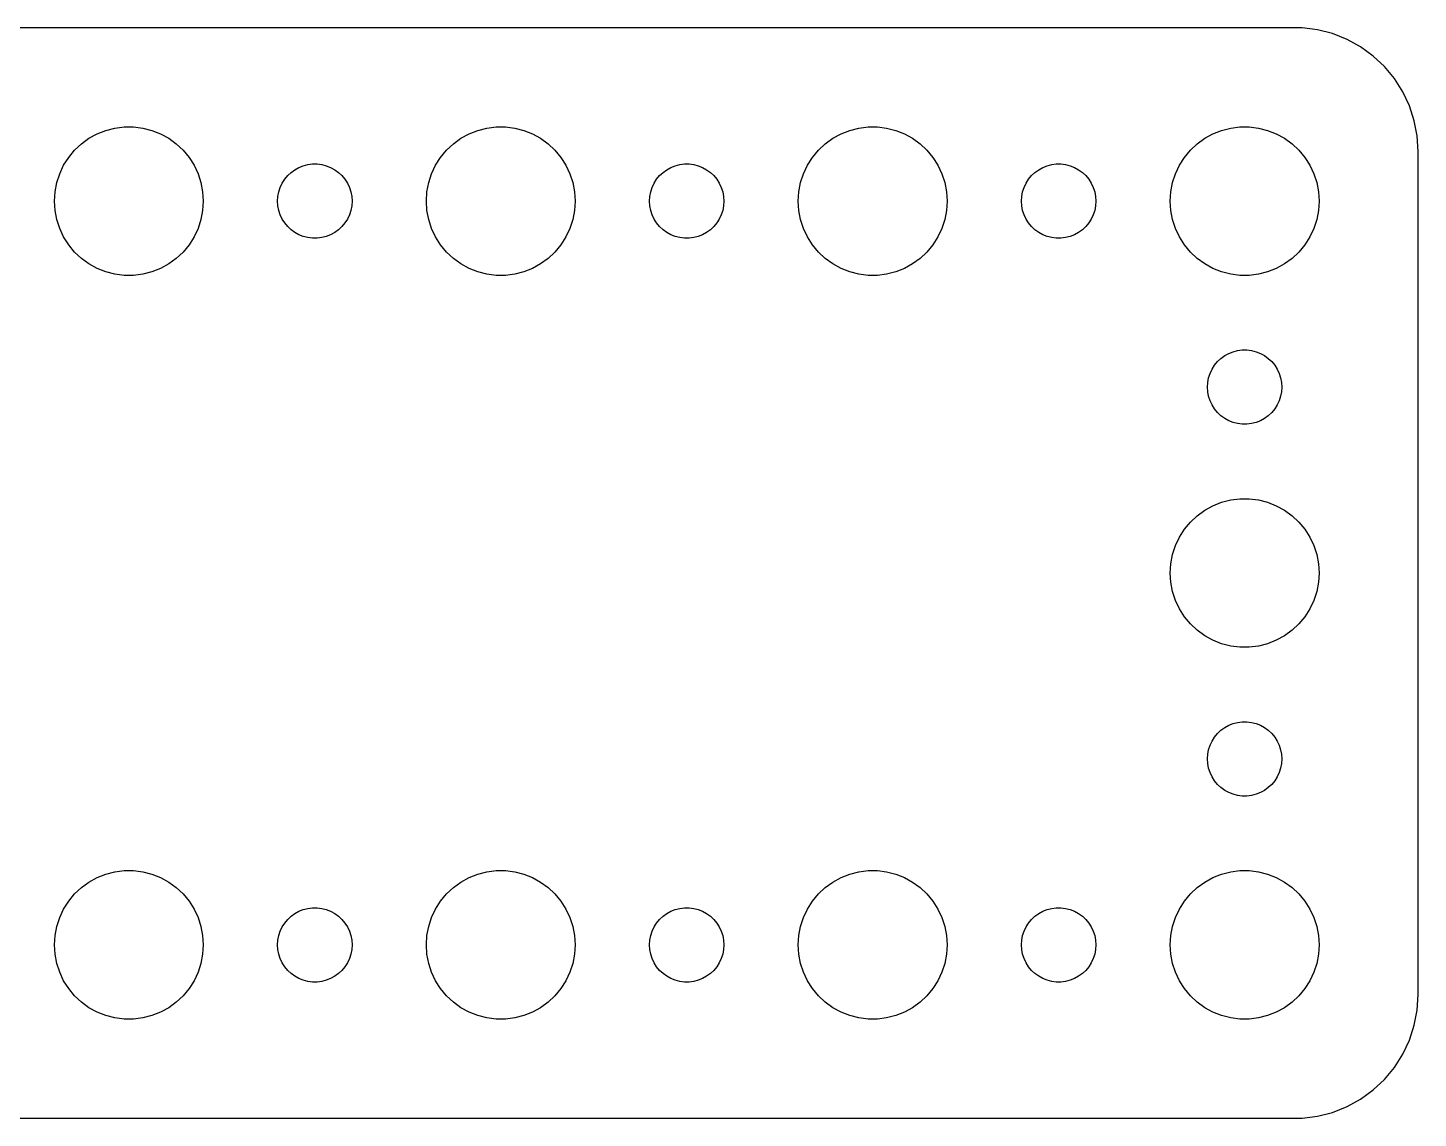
# Model space of a CAD drawing. Header units: metres. Extents: x -104 to 104, y -22 to 22.
# Drawn here: x 48.4 to 104.5, y -22 to 22 of the extents above; entities that cross this region are included whole.
import ezdxf

# ---------------------------------------------------------------- set-up
doc = ezdxf.new("R2010")
doc.units = ezdxf.units.M

msp = doc.modelspace()

# ---------------------------------------------------------------- linework, layer by layer
for p, q in [((99.8139, 21.9901), (-99.8139, 21.9901)), ((100.437, 21.9114), (99.8139, 21.9901)), ((101.045, 21.7553), (100.437, 21.9114)), ((101.629, 21.5241), (101.045, 21.7553)), ((102.179, 21.2216), (101.629, 21.5241)), ((102.687, 20.8526), (102.179, 21.2216)), ((103.145, 20.4227), (102.687, 20.8526)), ((103.545, 19.9389), (103.145, 20.4227)), ((103.882, 19.4088), (103.545, 19.9389)), ((104.149, 18.8406), (103.882, 19.4088)), ((104.343, 18.2434), (104.149, 18.8406)), ((51.5729, 17.8532), (51.9379, 17.9469)), ((51.9379, 17.9469), (52.3116, 17.9941)), ((52.3116, 17.9941), (52.6884, 17.9941)), ((52.6884, 17.9941), (53.0621, 17.9469)), ((53.0621, 17.9469), (53.427, 17.8532)), ((66.573, 17.8532), (66.9379, 17.9469)), ((66.9379, 17.9469), (67.3116, 17.9941)), ((67.3116, 17.9941), (67.6884, 17.9941)), ((67.6884, 17.9941), (68.0621, 17.9469)), ((68.0621, 17.9469), (68.427, 17.8532)), ((81.573, 17.8532), (81.9379, 17.9469)), ((81.9379, 17.9469), (82.3116, 17.9941)), ((82.3116, 17.9941), (82.6884, 17.9941)), ((82.6884, 17.9941), (83.0621, 17.9469)), ((83.0621, 17.9469), (83.427, 17.8532)), ((96.573, 17.8532), (96.9379, 17.9469)), ((96.9379, 17.9469), (97.3116, 17.9941)), ((97.3116, 17.9941), (97.6884, 17.9941)), ((97.6884, 17.9941), (98.0621, 17.9469)), ((98.0621, 17.9469), (98.427, 17.8532)), ((104.461, 17.6267), (104.343, 18.2434)), ((50.5877, 17.3115), (50.8925, 17.533)), ((50.8925, 17.533), (51.2227, 17.7145)), ((51.2227, 17.7145), (51.5729, 17.8532)), ((53.427, 17.8532), (53.7773, 17.7145)), ((53.7773, 17.7145), (54.1075, 17.533)), ((54.1075, 17.533), (54.4123, 17.3115)), ((65.5877, 17.3115), (65.8925, 17.533)), ((65.8925, 17.533), (66.2227, 17.7145)), ((66.2227, 17.7145), (66.573, 17.8532)), ((68.427, 17.8532), (68.7773, 17.7145)), ((68.7773, 17.7145), (69.1075, 17.533)), ((69.1075, 17.533), (69.4123, 17.3115)), ((80.5877, 17.3115), (80.8925, 17.533)), ((80.8925, 17.533), (81.2227, 17.7145)), ((81.2227, 17.7145), (81.573, 17.8532)), ((83.427, 17.8532), (83.7773, 17.7145)), ((83.7773, 17.7145), (84.1075, 17.533)), ((84.1075, 17.533), (84.4123, 17.3115)), ((95.5877, 17.3115), (95.8925, 17.533)), ((95.8925, 17.533), (96.2227, 17.7145)), ((96.2227, 17.7145), (96.573, 17.8532)), ((98.427, 17.8532), (98.7773, 17.7145)), ((98.7773, 17.7145), (99.1075, 17.533)), ((99.1075, 17.533), (99.4123, 17.3115)), ((104.5, 17), (104.461, 17.6267)), ((50.0729, 16.7634), (50.3131, 17.0536)), ((50.3131, 17.0536), (50.5877, 17.3115)), ((54.4123, 17.3115), (54.6869, 17.0536)), ((54.6869, 17.0536), (54.927, 16.7634)), ((65.073, 16.7634), (65.3131, 17.0536)), ((65.3131, 17.0536), (65.5877, 17.3115)), ((69.4123, 17.3115), (69.6869, 17.0536)), ((69.6869, 17.0536), (69.927, 16.7634)), ((80.073, 16.7634), (80.3131, 17.0536)), ((80.3131, 17.0536), (80.5877, 17.3115)), ((84.4123, 17.3115), (84.6869, 17.0536)), ((84.6869, 17.0536), (84.927, 16.7634)), ((95.073, 16.7634), (95.3131, 17.0536)), ((95.3131, 17.0536), (95.5877, 17.3115)), ((99.4123, 17.3115), (99.6869, 17.0536)), ((99.6869, 17.0536), (99.927, 16.7634)), ((104.5, -17), (104.5, 17)), ((49.7107, 16.1044), (49.8711, 16.4453)), ((49.8711, 16.4453), (50.0729, 16.7634)), ((54.927, 16.7634), (55.1289, 16.4453)), ((55.1289, 16.4453), (55.2893, 16.1044)), ((59.0439, 16.1558), (59.1963, 16.2665)), ((59.1963, 16.2665), (59.3613, 16.3572)), ((59.3613, 16.3572), (59.5365, 16.4266)), ((59.5365, 16.4266), (59.7189, 16.4734)), ((59.7189, 16.4734), (59.9058, 16.497)), ((59.9058, 16.497), (60.0942, 16.497)), ((60.0942, 16.497), (60.2811, 16.4734)), ((60.2811, 16.4734), (60.4635, 16.4266)), ((60.4635, 16.4266), (60.6387, 16.3572)), ((60.6387, 16.3572), (60.8037, 16.2665)), ((60.8037, 16.2665), (60.9561, 16.1558)), ((64.7107, 16.1044), (64.8711, 16.4453)), ((64.8711, 16.4453), (65.073, 16.7634)), ((69.927, 16.7634), (70.1289, 16.4453)), ((70.1289, 16.4453), (70.2893, 16.1044)), ((74.0439, 16.1558), (74.1963, 16.2665)), ((74.1963, 16.2665), (74.3613, 16.3572)), ((74.3613, 16.3572), (74.5365, 16.4266)), ((74.5365, 16.4266), (74.7189, 16.4734)), ((74.7189, 16.4734), (74.9058, 16.497)), ((74.9058, 16.497), (75.0942, 16.497)), ((75.0942, 16.497), (75.2811, 16.4734)), ((75.2811, 16.4734), (75.4635, 16.4266)), ((75.4635, 16.4266), (75.6387, 16.3572)), ((75.6387, 16.3572), (75.8037, 16.2665)), ((75.8037, 16.2665), (75.9561, 16.1558)), ((79.7107, 16.1044), (79.8711, 16.4453)), ((79.8711, 16.4453), (80.073, 16.7634)), ((84.927, 16.7634), (85.1289, 16.4453)), ((85.1289, 16.4453), (85.2893, 16.1044)), ((89.0439, 16.1558), (89.1963, 16.2665)), ((89.1963, 16.2665), (89.3613, 16.3572)), ((89.3613, 16.3572), (89.5365, 16.4266)), ((89.5365, 16.4266), (89.7189, 16.4734)), ((89.7189, 16.4734), (89.9058, 16.497)), ((89.9058, 16.497), (90.0942, 16.497)), ((90.0942, 16.497), (90.2811, 16.4734)), ((90.2811, 16.4734), (90.4635, 16.4266)), ((90.4635, 16.4266), (90.6387, 16.3572)), ((90.6387, 16.3572), (90.8037, 16.2665)), ((90.8037, 16.2665), (90.9561, 16.1558)), ((94.7107, 16.1044), (94.8711, 16.4453)), ((94.8711, 16.4453), (95.073, 16.7634)), ((99.927, 16.7634), (100.129, 16.4453)), ((100.129, 16.4453), (100.289, 16.1044)), ((49.5237, 15.376), (49.5942, 15.7461)), ((49.5942, 15.7461), (49.7107, 16.1044)), ((55.2893, 16.1044), (55.4057, 15.7461)), ((55.4057, 15.7461), (55.4763, 15.376)), ((58.6053, 15.5522), (58.6855, 15.7226)), ((58.6855, 15.7226), (58.7865, 15.8817)), ((58.7865, 15.8817), (58.9065, 16.0268)), ((58.9065, 16.0268), (59.0439, 16.1558)), ((60.9561, 16.1558), (61.0934, 16.0268)), ((61.0934, 16.0268), (61.2135, 15.8817)), ((61.2135, 15.8817), (61.3145, 15.7226)), ((61.3145, 15.7226), (61.3947, 15.5522)), ((64.5237, 15.376), (64.5943, 15.7461)), ((64.5943, 15.7461), (64.7107, 16.1044)), ((70.2893, 16.1044), (70.4057, 15.7461)), ((70.4057, 15.7461), (70.4763, 15.376)), ((73.6053, 15.5522), (73.6855, 15.7226)), ((73.6855, 15.7226), (73.7865, 15.8817)), ((73.7865, 15.8817), (73.9065, 16.0268)), ((73.9065, 16.0268), (74.0439, 16.1558)), ((75.9561, 16.1558), (76.0934, 16.0268)), ((76.0934, 16.0268), (76.2135, 15.8817)), ((76.2135, 15.8817), (76.3145, 15.7226)), ((76.3145, 15.7226), (76.3947, 15.5522)), ((79.5237, 15.376), (79.5943, 15.7461)), ((79.5943, 15.7461), (79.7107, 16.1044)), ((85.2893, 16.1044), (85.4057, 15.7461)), ((85.4057, 15.7461), (85.4763, 15.376)), ((88.6053, 15.5522), (88.6855, 15.7226)), ((88.6855, 15.7226), (88.7865, 15.8817)), ((88.7865, 15.8817), (88.9065, 16.0268)), ((88.9065, 16.0268), (89.0439, 16.1558)), ((90.9561, 16.1558), (91.0934, 16.0268)), ((91.0934, 16.0268), (91.2135, 15.8817)), ((91.2135, 15.8817), (91.3145, 15.7226)), ((91.3145, 15.7226), (91.3947, 15.5522)), ((94.5237, 15.376), (94.5943, 15.7461)), ((94.5943, 15.7461), (94.7107, 16.1044)), ((100.289, 16.1044), (100.406, 15.7461)), ((100.406, 15.7461), (100.476, 15.376)), ((49.5, 15), (49.5237, 15.376)), ((55.4763, 15.376), (55.5, 15)), ((58.5, 15), (58.5118, 15.188)), ((58.5118, 15.188), (58.5471, 15.373)), ((58.5471, 15.373), (58.6053, 15.5522)), ((61.3947, 15.5522), (61.4529, 15.373)), ((61.4529, 15.373), (61.4882, 15.188)), ((61.4882, 15.188), (61.5, 15)), ((64.5, 15), (64.5237, 15.376)), ((70.4763, 15.376), (70.5, 15)), ((73.5, 15), (73.5118, 15.188)), ((73.5118, 15.188), (73.5471, 15.373)), ((73.5471, 15.373), (73.6053, 15.5522)), ((76.3947, 15.5522), (76.4529, 15.373)), ((76.4529, 15.373), (76.4882, 15.188)), ((76.4882, 15.188), (76.5, 15)), ((79.5, 15), (79.5237, 15.376)), ((85.4763, 15.376), (85.5, 15)), ((88.5, 15), (88.5118, 15.188)), ((88.5118, 15.188), (88.5471, 15.373)), ((88.5471, 15.373), (88.6053, 15.5522)), ((91.3947, 15.5522), (91.4529, 15.373)), ((91.4529, 15.373), (91.4882, 15.188)), ((91.4882, 15.188), (91.5, 15)), ((94.5, 15), (94.5237, 15.376)), ((100.476, 15.376), (100.5, 15)), ((49.5237, 14.624), (49.5, 15)), ((49.5942, 14.2539), (49.5237, 14.624)), ((55.4763, 14.624), (55.4057, 14.2539)), ((55.5, 15), (55.4763, 14.624)), ((58.5118, 14.812), (58.5, 15)), ((58.5471, 14.627), (58.5118, 14.812)), ((58.6053, 14.4478), (58.5471, 14.627)), ((61.4529, 14.627), (61.3947, 14.4478)), ((61.4882, 14.812), (61.4529, 14.627)), ((61.5, 15), (61.4882, 14.812)), ((64.5237, 14.624), (64.5, 15)), ((64.5943, 14.2539), (64.5237, 14.624)), ((70.4763, 14.624), (70.4057, 14.2539)), ((70.5, 15), (70.4763, 14.624)), ((73.5118, 14.812), (73.5, 15)), ((73.5471, 14.627), (73.5118, 14.812)), ((73.6053, 14.4478), (73.5471, 14.627)), ((76.4529, 14.627), (76.3947, 14.4478)), ((76.4882, 14.812), (76.4529, 14.627)), ((76.5, 15), (76.4882, 14.812)), ((79.5237, 14.624), (79.5, 15)), ((79.5943, 14.2539), (79.5237, 14.624)), ((85.4763, 14.624), (85.4057, 14.2539)), ((85.5, 15), (85.4763, 14.624)), ((88.5118, 14.812), (88.5, 15)), ((88.5471, 14.627), (88.5118, 14.812)), ((88.6053, 14.4478), (88.5471, 14.627)), ((91.4529, 14.627), (91.3947, 14.4478)), ((91.4882, 14.812), (91.4529, 14.627)), ((91.5, 15), (91.4882, 14.812)), ((94.5237, 14.624), (94.5, 15)), ((94.5943, 14.2539), (94.5237, 14.624)), ((100.476, 14.624), (100.406, 14.2539)), ((100.5, 15), (100.476, 14.624)), ((49.7107, 13.8956), (49.5942, 14.2539)), ((55.4057, 14.2539), (55.2893, 13.8956)), ((58.6855, 14.2774), (58.6053, 14.4478)), ((58.7865, 14.1183), (58.6855, 14.2774)), ((58.9065, 13.9732), (58.7865, 14.1183)), ((61.2135, 14.1183), (61.0934, 13.9732)), ((61.3145, 14.2774), (61.2135, 14.1183)), ((61.3947, 14.4478), (61.3145, 14.2774)), ((64.7107, 13.8956), (64.5943, 14.2539)), ((70.4057, 14.2539), (70.2893, 13.8956)), ((73.6855, 14.2774), (73.6053, 14.4478)), ((73.7865, 14.1183), (73.6855, 14.2774)), ((73.9065, 13.9732), (73.7865, 14.1183)), ((76.2135, 14.1183), (76.0934, 13.9732)), ((76.3145, 14.2774), (76.2135, 14.1183)), ((76.3947, 14.4478), (76.3145, 14.2774)), ((79.7107, 13.8956), (79.5943, 14.2539)), ((85.4057, 14.2539), (85.2893, 13.8956)), ((88.6855, 14.2774), (88.6053, 14.4478)), ((88.7865, 14.1183), (88.6855, 14.2774)), ((88.9065, 13.9732), (88.7865, 14.1183)), ((91.2135, 14.1183), (91.0934, 13.9732)), ((91.3145, 14.2774), (91.2135, 14.1183)), ((91.3947, 14.4478), (91.3145, 14.2774)), ((94.7107, 13.8956), (94.5943, 14.2539)), ((100.406, 14.2539), (100.289, 13.8956)), ((49.8711, 13.5547), (49.7107, 13.8956)), ((50.0729, 13.2366), (49.8711, 13.5547)), ((55.1289, 13.5547), (54.927, 13.2366)), ((55.2893, 13.8956), (55.1289, 13.5547)), ((59.0439, 13.8442), (58.9065, 13.9732)), ((59.1963, 13.7335), (59.0439, 13.8442)), ((59.3613, 13.6427), (59.1963, 13.7335)), ((59.5365, 13.5734), (59.3613, 13.6427)), ((59.7189, 13.5266), (59.5365, 13.5734)), ((59.9058, 13.5029), (59.7189, 13.5266)), ((60.0942, 13.5029), (59.9058, 13.5029)), ((60.2811, 13.5266), (60.0942, 13.5029)), ((60.4635, 13.5734), (60.2811, 13.5266)), ((60.6387, 13.6427), (60.4635, 13.5734)), ((60.8037, 13.7335), (60.6387, 13.6427)), ((60.9561, 13.8442), (60.8037, 13.7335)), ((61.0934, 13.9732), (60.9561, 13.8442)), ((64.8711, 13.5547), (64.7107, 13.8956)), ((65.073, 13.2366), (64.8711, 13.5547)), ((70.1289, 13.5547), (69.927, 13.2366)), ((70.2893, 13.8956), (70.1289, 13.5547)), ((74.0439, 13.8442), (73.9065, 13.9732)), ((74.1963, 13.7335), (74.0439, 13.8442)), ((74.3613, 13.6427), (74.1963, 13.7335)), ((74.5365, 13.5734), (74.3613, 13.6427)), ((74.7189, 13.5266), (74.5365, 13.5734)), ((74.9058, 13.5029), (74.7189, 13.5266)), ((75.0942, 13.5029), (74.9058, 13.5029)), ((75.2811, 13.5266), (75.0942, 13.5029)), ((75.4635, 13.5734), (75.2811, 13.5266)), ((75.6387, 13.6427), (75.4635, 13.5734)), ((75.8037, 13.7335), (75.6387, 13.6427)), ((75.9561, 13.8442), (75.8037, 13.7335)), ((76.0934, 13.9732), (75.9561, 13.8442)), ((79.8711, 13.5547), (79.7107, 13.8956)), ((80.073, 13.2366), (79.8711, 13.5547)), ((85.1289, 13.5547), (84.927, 13.2366)), ((85.2893, 13.8956), (85.1289, 13.5547)), ((89.0439, 13.8442), (88.9065, 13.9732)), ((89.1963, 13.7335), (89.0439, 13.8442)), ((89.3613, 13.6427), (89.1963, 13.7335)), ((89.5365, 13.5734), (89.3613, 13.6427)), ((89.7189, 13.5266), (89.5365, 13.5734)), ((89.9058, 13.5029), (89.7189, 13.5266)), ((90.0942, 13.5029), (89.9058, 13.5029)), ((90.2811, 13.5266), (90.0942, 13.5029)), ((90.4635, 13.5734), (90.2811, 13.5266)), ((90.6387, 13.6427), (90.4635, 13.5734)), ((90.8037, 13.7335), (90.6387, 13.6427)), ((90.9561, 13.8442), (90.8037, 13.7335)), ((91.0934, 13.9732), (90.9561, 13.8442)), ((94.8711, 13.5547), (94.7107, 13.8956)), ((95.073, 13.2366), (94.8711, 13.5547)), ((100.129, 13.5547), (99.927, 13.2366)), ((100.289, 13.8956), (100.129, 13.5547)), ((50.3131, 12.9464), (50.0729, 13.2366)), ((50.5877, 12.6884), (50.3131, 12.9464)), ((54.6869, 12.9464), (54.4123, 12.6884)), ((54.927, 13.2366), (54.6869, 12.9464)), ((65.3131, 12.9464), (65.073, 13.2366)), ((65.5877, 12.6884), (65.3131, 12.9464)), ((69.6869, 12.9464), (69.4123, 12.6884)), ((69.927, 13.2366), (69.6869, 12.9464)), ((80.3131, 12.9464), (80.073, 13.2366)), ((80.5877, 12.6884), (80.3131, 12.9464)), ((84.6869, 12.9464), (84.4123, 12.6884)), ((84.927, 13.2366), (84.6869, 12.9464)), ((95.3131, 12.9464), (95.073, 13.2366)), ((95.5877, 12.6884), (95.3131, 12.9464)), ((99.6869, 12.9464), (99.4123, 12.6884)), ((99.927, 13.2366), (99.6869, 12.9464)), ((50.8925, 12.467), (50.5877, 12.6884)), ((51.2227, 12.2855), (50.8925, 12.467)), ((54.1075, 12.467), (53.7773, 12.2855)), ((54.4123, 12.6884), (54.1075, 12.467)), ((65.8925, 12.467), (65.5877, 12.6884)), ((66.2227, 12.2855), (65.8925, 12.467)), ((69.1075, 12.467), (68.7773, 12.2855)), ((69.4123, 12.6884), (69.1075, 12.467)), ((80.8925, 12.467), (80.5877, 12.6884)), ((81.2227, 12.2855), (80.8925, 12.467)), ((84.1075, 12.467), (83.7773, 12.2855)), ((84.4123, 12.6884), (84.1075, 12.467)), ((95.8925, 12.467), (95.5877, 12.6884)), ((96.2227, 12.2855), (95.8925, 12.467)), ((99.1075, 12.467), (98.7773, 12.2855)), ((99.4123, 12.6884), (99.1075, 12.467)), ((51.5729, 12.1468), (51.2227, 12.2855)), ((51.9379, 12.0531), (51.5729, 12.1468)), ((52.3116, 12.0059), (51.9379, 12.0531)), ((52.6884, 12.0059), (52.3116, 12.0059)), ((53.0621, 12.0531), (52.6884, 12.0059)), ((53.427, 12.1468), (53.0621, 12.0531)), ((53.7773, 12.2855), (53.427, 12.1468)), ((66.573, 12.1468), (66.2227, 12.2855)), ((66.9379, 12.0531), (66.573, 12.1468)), ((67.3116, 12.0059), (66.9379, 12.0531)), ((67.6884, 12.0059), (67.3116, 12.0059)), ((68.0621, 12.0531), (67.6884, 12.0059)), ((68.427, 12.1468), (68.0621, 12.0531)), ((68.7773, 12.2855), (68.427, 12.1468)), ((81.573, 12.1468), (81.2227, 12.2855)), ((81.9379, 12.0531), (81.573, 12.1468)), ((82.3116, 12.0059), (81.9379, 12.0531)), ((82.6884, 12.0059), (82.3116, 12.0059)), ((83.0621, 12.0531), (82.6884, 12.0059)), ((83.427, 12.1468), (83.0621, 12.0531)), ((83.7773, 12.2855), (83.427, 12.1468)), ((96.573, 12.1468), (96.2227, 12.2855)), ((96.9379, 12.0531), (96.573, 12.1468)), ((97.3116, 12.0059), (96.9379, 12.0531)), ((97.6884, 12.0059), (97.3116, 12.0059)), ((98.0621, 12.0531), (97.6884, 12.0059)), ((98.427, 12.1468), (98.0621, 12.0531)), ((98.7773, 12.2855), (98.427, 12.1468)), ((97.0365, 8.92657), (97.2189, 8.97342)), ((97.2189, 8.97342), (97.4058, 8.99704)), ((97.4058, 8.99704), (97.5942, 8.99704)), ((97.5942, 8.99704), (97.7811, 8.97342)), ((97.7811, 8.97342), (97.9635, 8.92657)), ((96.2865, 8.38167), (96.4065, 8.52681)), ((96.4065, 8.52681), (96.5439, 8.65576)), ((96.5439, 8.65576), (96.6963, 8.76648)), ((96.6963, 8.76648), (96.8613, 8.85724)), ((96.8613, 8.85724), (97.0365, 8.92657)), ((97.9635, 8.92657), (98.1387, 8.85724)), ((98.1387, 8.85724), (98.3037, 8.76648)), ((98.3037, 8.76648), (98.4561, 8.65576)), ((98.4561, 8.65576), (98.5934, 8.52681)), ((98.5934, 8.52681), (98.7135, 8.38167)), ((96.0118, 7.68799), (96.0471, 7.87303)), ((96.0471, 7.87303), (96.1053, 8.05219)), ((96.1053, 8.05219), (96.1855, 8.22263)), ((96.1855, 8.22263), (96.2865, 8.38167)), ((98.7135, 8.38167), (98.8145, 8.22263)), ((98.8145, 8.22263), (98.8947, 8.05219)), ((98.8947, 8.05219), (98.9529, 7.87303)), ((98.9529, 7.87303), (98.9882, 7.68799)), ((96, 7.5), (96.0118, 7.68799)), ((96.0118, 7.312), (96, 7.5)), ((96.0471, 7.12695), (96.0118, 7.312)), ((98.9882, 7.312), (98.9529, 7.12695)), ((98.9882, 7.68799), (99, 7.5)), ((99, 7.5), (98.9882, 7.312)), ((96.1053, 6.9478), (96.0471, 7.12695)), ((96.1855, 6.77736), (96.1053, 6.9478)), ((96.2865, 6.61832), (96.1855, 6.77736)), ((98.8145, 6.77736), (98.7135, 6.61832)), ((98.8947, 6.9478), (98.8145, 6.77736)), ((98.9529, 7.12695), (98.8947, 6.9478)), ((96.4065, 6.47318), (96.2865, 6.61832)), ((96.5439, 6.34422), (96.4065, 6.47318)), ((96.6963, 6.23351), (96.5439, 6.34422)), ((96.8613, 6.14275), (96.6963, 6.23351)), ((98.3037, 6.23351), (98.1387, 6.14275)), ((98.4561, 6.34422), (98.3037, 6.23351)), ((98.5934, 6.47318), (98.4561, 6.34422)), ((98.7135, 6.61832), (98.5934, 6.47318)), ((97.0365, 6.07341), (96.8613, 6.14275)), ((97.2189, 6.02657), (97.0365, 6.07341)), ((97.4058, 6.00294), (97.2189, 6.02657)), ((97.5942, 6.00294), (97.4058, 6.00294)), ((97.7811, 6.02657), (97.5942, 6.00294)), ((97.9635, 6.07341), (97.7811, 6.02657)), ((98.1387, 6.14275), (97.9635, 6.07341)), ((96.2227, 2.71448), (96.573, 2.85316)), ((96.573, 2.85316), (96.9379, 2.94685)), ((96.9379, 2.94685), (97.3116, 2.99408)), ((97.3116, 2.99408), (97.6884, 2.99408)), ((97.6884, 2.99408), (98.0621, 2.94685)), ((98.0621, 2.94685), (98.427, 2.85316)), ((98.427, 2.85316), (98.7773, 2.71448)), ((95.3131, 2.05363), (95.5877, 2.31154)), ((95.5877, 2.31154), (95.8925, 2.53297)), ((95.8925, 2.53297), (96.2227, 2.71448)), ((98.7773, 2.71448), (99.1075, 2.53297)), ((99.1075, 2.53297), (99.4123, 2.31154)), ((99.4123, 2.31154), (99.6869, 2.05363)), ((94.8711, 1.44525), (95.073, 1.76335)), ((95.073, 1.76335), (95.3131, 2.05363)), ((99.6869, 2.05363), (99.927, 1.76335)), ((99.927, 1.76335), (100.129, 1.44525)), ((94.7107, 1.10437), (94.8711, 1.44525)), ((100.129, 1.44525), (100.289, 1.10437)), ((94.5237, 0.37599), (94.5943, 0.74606)), ((94.5943, 0.74606), (94.7107, 1.10437)), ((100.289, 1.10437), (100.406, 0.74606)), ((100.406, 0.74606), (100.476, 0.37599)), ((94.5, 0), (94.5237, 0.37599)), ((94.5237, -0.37599), (94.5, 0)), ((100.476, 0.37599), (100.5, 0)), ((100.5, 0), (100.476, -0.37599)), ((94.5943, -0.74606), (94.5237, -0.37599)), ((100.476, -0.37599), (100.406, -0.74606)), ((94.7107, -1.10437), (94.5943, -0.74606)), ((94.8711, -1.44525), (94.7107, -1.10437)), ((100.289, -1.10437), (100.129, -1.44525)), ((100.406, -0.74606), (100.289, -1.10437)), ((95.073, -1.76335), (94.8711, -1.44525)), ((100.129, -1.44525), (99.927, -1.76335)), ((95.3131, -2.05363), (95.073, -1.76335)), ((95.5877, -2.31154), (95.3131, -2.05363)), ((99.6869, -2.05363), (99.4123, -2.31154)), ((99.927, -1.76335), (99.6869, -2.05363)), ((95.8925, -2.53297), (95.5877, -2.31154)), ((96.2227, -2.71448), (95.8925, -2.53297)), ((96.573, -2.85316), (96.2227, -2.71448)), ((98.7773, -2.71448), (98.427, -2.85316)), ((99.1075, -2.53297), (98.7773, -2.71448)), ((99.4123, -2.31154), (99.1075, -2.53297)), ((96.9379, -2.94685), (96.573, -2.85316)), ((97.3116, -2.99408), (96.9379, -2.94685)), ((97.6884, -2.99408), (97.3116, -2.99408)), ((98.0621, -2.94685), (97.6884, -2.99408)), ((98.427, -2.85316), (98.0621, -2.94685)), ((96.6963, -6.23351), (96.8613, -6.14275)), ((96.8613, -6.14275), (97.0365, -6.07341)), ((97.0365, -6.07341), (97.2189, -6.02657)), ((97.2189, -6.02657), (97.4058, -6.00294)), ((97.4058, -6.00294), (97.5942, -6.00294)), ((97.5942, -6.00294), (97.7811, -6.02657)), ((97.7811, -6.02657), (97.9635, -6.07341)), ((97.9635, -6.07341), (98.1387, -6.14275)), ((98.1387, -6.14275), (98.3037, -6.23351)), ((96.1855, -6.77736), (96.2865, -6.61832)), ((96.2865, -6.61832), (96.4065, -6.47318)), ((96.4065, -6.47318), (96.5439, -6.34422)), ((96.5439, -6.34422), (96.6963, -6.23351)), ((98.3037, -6.23351), (98.4561, -6.34422)), ((98.4561, -6.34422), (98.5934, -6.47318)), ((98.5934, -6.47318), (98.7135, -6.61832)), ((98.7135, -6.61832), (98.8145, -6.77736)), ((96.0118, -7.312), (96.0471, -7.12695)), ((96.0471, -7.12695), (96.1053, -6.9478)), ((96.1053, -6.9478), (96.1855, -6.77736)), ((98.8145, -6.77736), (98.8947, -6.9478)), ((98.8947, -6.9478), (98.9529, -7.12695)), ((98.9529, -7.12695), (98.9882, -7.312)), ((96, -7.5), (96.0118, -7.312)), ((96.0118, -7.68799), (96, -7.5)), ((96.0471, -7.87303), (96.0118, -7.68799)), ((98.9882, -7.68799), (98.9529, -7.87303)), ((98.9882, -7.312), (99, -7.5)), ((99, -7.5), (98.9882, -7.68799)), ((96.1053, -8.05219), (96.0471, -7.87303)), ((96.1855, -8.22263), (96.1053, -8.05219)), ((96.2865, -8.38167), (96.1855, -8.22263)), ((96.4065, -8.52681), (96.2865, -8.38167)), ((98.7135, -8.38167), (98.5934, -8.52681)), ((98.8145, -8.22263), (98.7135, -8.38167)), ((98.8947, -8.05219), (98.8145, -8.22263)), ((98.9529, -7.87303), (98.8947, -8.05219)), ((96.5439, -8.65576), (96.4065, -8.52681)), ((96.6963, -8.76648), (96.5439, -8.65576)), ((96.8613, -8.85724), (96.6963, -8.76648)), ((97.0365, -8.92657), (96.8613, -8.85724)), ((97.2189, -8.97342), (97.0365, -8.92657)), ((97.9635, -8.92657), (97.7811, -8.97342)), ((98.1387, -8.85724), (97.9635, -8.92657)), ((98.3037, -8.76648), (98.1387, -8.85724)), ((98.4561, -8.65576), (98.3037, -8.76648)), ((98.5934, -8.52681), (98.4561, -8.65576)), ((97.4058, -8.99704), (97.2189, -8.97342)), ((97.5942, -8.99704), (97.4058, -8.99704)), ((97.7811, -8.97342), (97.5942, -8.99704)), ((50.8925, -12.467), (51.2227, -12.2855)), ((51.2227, -12.2855), (51.5729, -12.1468)), ((51.5729, -12.1468), (51.9379, -12.0531)), ((51.9379, -12.0531), (52.3116, -12.0059)), ((52.3116, -12.0059), (52.6884, -12.0059)), ((52.6884, -12.0059), (53.0621, -12.0531)), ((53.0621, -12.0531), (53.427, -12.1468)), ((53.427, -12.1468), (53.7773, -12.2855)), ((53.7773, -12.2855), (54.1075, -12.467)), ((65.8925, -12.467), (66.2227, -12.2855)), ((66.2227, -12.2855), (66.573, -12.1468)), ((66.573, -12.1468), (66.9379, -12.0531)), ((66.9379, -12.0531), (67.3116, -12.0059)), ((67.3116, -12.0059), (67.6884, -12.0059)), ((67.6884, -12.0059), (68.0621, -12.0531)), ((68.0621, -12.0531), (68.427, -12.1468)), ((68.427, -12.1468), (68.7773, -12.2855)), ((68.7773, -12.2855), (69.1075, -12.467)), ((80.8925, -12.467), (81.2227, -12.2855)), ((81.2227, -12.2855), (81.573, -12.1468)), ((81.573, -12.1468), (81.9379, -12.0531)), ((81.9379, -12.0531), (82.3116, -12.0059)), ((82.3116, -12.0059), (82.6884, -12.0059)), ((82.6884, -12.0059), (83.0621, -12.0531)), ((83.0621, -12.0531), (83.427, -12.1468)), ((83.427, -12.1468), (83.7773, -12.2855)), ((83.7773, -12.2855), (84.1075, -12.467)), ((95.8925, -12.467), (96.2227, -12.2855)), ((96.2227, -12.2855), (96.573, -12.1468)), ((96.573, -12.1468), (96.9379, -12.0531)), ((96.9379, -12.0531), (97.3116, -12.0059)), ((97.3116, -12.0059), (97.6884, -12.0059)), ((97.6884, -12.0059), (98.0621, -12.0531)), ((98.0621, -12.0531), (98.427, -12.1468)), ((98.427, -12.1468), (98.7773, -12.2855)), ((98.7773, -12.2855), (99.1075, -12.467)), ((50.3131, -12.9464), (50.5877, -12.6884)), ((50.5877, -12.6884), (50.8925, -12.467)), ((54.1075, -12.467), (54.4123, -12.6884)), ((54.4123, -12.6884), (54.6869, -12.9464)), ((65.3131, -12.9464), (65.5877, -12.6884)), ((65.5877, -12.6884), (65.8925, -12.467)), ((69.1075, -12.467), (69.4123, -12.6884)), ((69.4123, -12.6884), (69.6869, -12.9464)), ((80.3131, -12.9464), (80.5877, -12.6884)), ((80.5877, -12.6884), (80.8925, -12.467)), ((84.1075, -12.467), (84.4123, -12.6884)), ((84.4123, -12.6884), (84.6869, -12.9464)), ((95.3131, -12.9464), (95.5877, -12.6884)), ((95.5877, -12.6884), (95.8925, -12.467)), ((99.1075, -12.467), (99.4123, -12.6884)), ((99.4123, -12.6884), (99.6869, -12.9464)), ((49.8711, -13.5547), (50.0729, -13.2366)), ((50.0729, -13.2366), (50.3131, -12.9464)), ((54.6869, -12.9464), (54.927, -13.2366)), ((54.927, -13.2366), (55.1289, -13.5547)), ((64.8711, -13.5547), (65.073, -13.2366)), ((65.073, -13.2366), (65.3131, -12.9464)), ((69.6869, -12.9464), (69.927, -13.2366)), ((69.927, -13.2366), (70.1289, -13.5547)), ((79.8711, -13.5547), (80.073, -13.2366)), ((80.073, -13.2366), (80.3131, -12.9464)), ((84.6869, -12.9464), (84.927, -13.2366)), ((84.927, -13.2366), (85.1289, -13.5547)), ((94.8711, -13.5547), (95.073, -13.2366)), ((95.073, -13.2366), (95.3131, -12.9464)), ((99.6869, -12.9464), (99.927, -13.2366)), ((99.927, -13.2366), (100.129, -13.5547)), ((49.5942, -14.2539), (49.7107, -13.8956)), ((49.7107, -13.8956), (49.8711, -13.5547)), ((55.1289, -13.5547), (55.2893, -13.8956)), ((55.2893, -13.8956), (55.4057, -14.2539)), ((58.7865, -14.1183), (58.9065, -13.9732)), ((58.9065, -13.9732), (59.0439, -13.8442)), ((59.0439, -13.8442), (59.1963, -13.7335)), ((59.1963, -13.7335), (59.3613, -13.6427)), ((59.3613, -13.6427), (59.5365, -13.5734)), ((59.5365, -13.5734), (59.7189, -13.5266)), ((59.7189, -13.5266), (59.9058, -13.5029)), ((59.9058, -13.5029), (60.0942, -13.5029)), ((60.0942, -13.5029), (60.2811, -13.5266)), ((60.2811, -13.5266), (60.4635, -13.5734)), ((60.4635, -13.5734), (60.6387, -13.6427)), ((60.6387, -13.6427), (60.8037, -13.7335)), ((60.8037, -13.7335), (60.9561, -13.8442)), ((60.9561, -13.8442), (61.0934, -13.9732)), ((61.0934, -13.9732), (61.2135, -14.1183)), ((64.5943, -14.2539), (64.7107, -13.8956)), ((64.7107, -13.8956), (64.8711, -13.5547)), ((70.1289, -13.5547), (70.2893, -13.8956)), ((70.2893, -13.8956), (70.4057, -14.2539)), ((73.7865, -14.1183), (73.9065, -13.9732)), ((73.9065, -13.9732), (74.0439, -13.8442)), ((74.0439, -13.8442), (74.1963, -13.7335)), ((74.1963, -13.7335), (74.3613, -13.6427)), ((74.3613, -13.6427), (74.5365, -13.5734)), ((74.5365, -13.5734), (74.7189, -13.5266)), ((74.7189, -13.5266), (74.9058, -13.5029)), ((74.9058, -13.5029), (75.0942, -13.5029)), ((75.0942, -13.5029), (75.2811, -13.5266)), ((75.2811, -13.5266), (75.4635, -13.5734)), ((75.4635, -13.5734), (75.6387, -13.6427)), ((75.6387, -13.6427), (75.8037, -13.7335)), ((75.8037, -13.7335), (75.9561, -13.8442)), ((75.9561, -13.8442), (76.0934, -13.9732)), ((76.0934, -13.9732), (76.2135, -14.1183)), ((79.5943, -14.2539), (79.7107, -13.8956)), ((79.7107, -13.8956), (79.8711, -13.5547)), ((85.1289, -13.5547), (85.2893, -13.8956)), ((85.2893, -13.8956), (85.4057, -14.2539)), ((88.7865, -14.1183), (88.9065, -13.9732)), ((88.9065, -13.9732), (89.0439, -13.8442)), ((89.0439, -13.8442), (89.1963, -13.7335)), ((89.1963, -13.7335), (89.3613, -13.6427)), ((89.3613, -13.6427), (89.5365, -13.5734)), ((89.5365, -13.5734), (89.7189, -13.5266)), ((89.7189, -13.5266), (89.9058, -13.5029)), ((89.9058, -13.5029), (90.0942, -13.5029)), ((90.0942, -13.5029), (90.2811, -13.5266)), ((90.2811, -13.5266), (90.4635, -13.5734)), ((90.4635, -13.5734), (90.6387, -13.6427)), ((90.6387, -13.6427), (90.8037, -13.7335)), ((90.8037, -13.7335), (90.9561, -13.8442)), ((90.9561, -13.8442), (91.0934, -13.9732)), ((91.0934, -13.9732), (91.2135, -14.1183)), ((94.5943, -14.2539), (94.7107, -13.8956)), ((94.7107, -13.8956), (94.8711, -13.5547)), ((100.129, -13.5547), (100.289, -13.8956)), ((100.289, -13.8956), (100.406, -14.2539)), ((49.5237, -14.624), (49.5942, -14.2539)), ((55.4057, -14.2539), (55.4763, -14.624)), ((58.5471, -14.627), (58.6053, -14.4478)), ((58.6053, -14.4478), (58.6855, -14.2774)), ((58.6855, -14.2774), (58.7865, -14.1183)), ((61.2135, -14.1183), (61.3145, -14.2774)), ((61.3145, -14.2774), (61.3947, -14.4478)), ((61.3947, -14.4478), (61.4529, -14.627)), ((64.5237, -14.624), (64.5943, -14.2539)), ((70.4057, -14.2539), (70.4763, -14.624)), ((73.5471, -14.627), (73.6053, -14.4478)), ((73.6053, -14.4478), (73.6855, -14.2774)), ((73.6855, -14.2774), (73.7865, -14.1183)), ((76.2135, -14.1183), (76.3145, -14.2774)), ((76.3145, -14.2774), (76.3947, -14.4478)), ((76.3947, -14.4478), (76.4529, -14.627)), ((79.5237, -14.624), (79.5943, -14.2539)), ((85.4057, -14.2539), (85.4763, -14.624)), ((88.5471, -14.627), (88.6053, -14.4478)), ((88.6053, -14.4478), (88.6855, -14.2774)), ((88.6855, -14.2774), (88.7865, -14.1183)), ((91.2135, -14.1183), (91.3145, -14.2774)), ((91.3145, -14.2774), (91.3947, -14.4478)), ((91.3947, -14.4478), (91.4529, -14.627)), ((94.5237, -14.624), (94.5943, -14.2539)), ((100.406, -14.2539), (100.476, -14.624)), ((49.5, -15), (49.5237, -14.624)), ((49.5237, -15.376), (49.5, -15)), ((55.4763, -14.624), (55.5, -15)), ((55.5, -15), (55.4763, -15.376)), ((58.5, -15), (58.5118, -14.812)), ((58.5118, -15.188), (58.5, -15)), ((58.5118, -14.812), (58.5471, -14.627)), ((61.4529, -14.627), (61.4882, -14.812)), ((61.4882, -14.812), (61.5, -15)), ((61.5, -15), (61.4882, -15.188)), ((64.5, -15), (64.5237, -14.624)), ((64.5237, -15.376), (64.5, -15)), ((70.4763, -14.624), (70.5, -15)), ((70.5, -15), (70.4763, -15.376)), ((73.5, -15), (73.5118, -14.812)), ((73.5118, -15.188), (73.5, -15)), ((73.5118, -14.812), (73.5471, -14.627)), ((76.4529, -14.627), (76.4882, -14.812)), ((76.4882, -14.812), (76.5, -15)), ((76.5, -15), (76.4882, -15.188)), ((79.5, -15), (79.5237, -14.624)), ((79.5237, -15.376), (79.5, -15)), ((85.4763, -14.624), (85.5, -15)), ((85.5, -15), (85.4763, -15.376)), ((88.5, -15), (88.5118, -14.812)), ((88.5118, -15.188), (88.5, -15)), ((88.5118, -14.812), (88.5471, -14.627)), ((91.4529, -14.627), (91.4882, -14.812)), ((91.4882, -14.812), (91.5, -15)), ((91.5, -15), (91.4882, -15.188)), ((94.5, -15), (94.5237, -14.624)), ((94.5237, -15.376), (94.5, -15)), ((100.476, -14.624), (100.5, -15)), ((100.5, -15), (100.476, -15.376)), ((49.5942, -15.7461), (49.5237, -15.376)), ((55.4763, -15.376), (55.4057, -15.7461)), ((58.5471, -15.373), (58.5118, -15.188)), ((58.6053, -15.5522), (58.5471, -15.373)), ((58.6855, -15.7226), (58.6053, -15.5522)), ((61.3947, -15.5522), (61.3145, -15.7226)), ((61.4529, -15.373), (61.3947, -15.5522)), ((61.4882, -15.188), (61.4529, -15.373)), ((64.5943, -15.7461), (64.5237, -15.376)), ((70.4763, -15.376), (70.4057, -15.7461)), ((73.5471, -15.373), (73.5118, -15.188)), ((73.6053, -15.5522), (73.5471, -15.373)), ((73.6855, -15.7226), (73.6053, -15.5522)), ((76.3947, -15.5522), (76.3145, -15.7226)), ((76.4529, -15.373), (76.3947, -15.5522)), ((76.4882, -15.188), (76.4529, -15.373)), ((79.5943, -15.7461), (79.5237, -15.376)), ((85.4763, -15.376), (85.4057, -15.7461)), ((88.5471, -15.373), (88.5118, -15.188)), ((88.6053, -15.5522), (88.5471, -15.373)), ((88.6855, -15.7226), (88.6053, -15.5522)), ((91.3947, -15.5522), (91.3145, -15.7226)), ((91.4529, -15.373), (91.3947, -15.5522)), ((91.4882, -15.188), (91.4529, -15.373)), ((94.5943, -15.7461), (94.5237, -15.376)), ((100.476, -15.376), (100.406, -15.7461)), ((49.7107, -16.1044), (49.5942, -15.7461)), ((49.8711, -16.4453), (49.7107, -16.1044)), ((55.2893, -16.1044), (55.1289, -16.4453)), ((55.4057, -15.7461), (55.2893, -16.1044)), ((58.7865, -15.8817), (58.6855, -15.7226)), ((58.9065, -16.0268), (58.7865, -15.8817)), ((59.0439, -16.1558), (58.9065, -16.0268)), ((59.1963, -16.2665), (59.0439, -16.1558)), ((60.9561, -16.1558), (60.8037, -16.2665)), ((61.0934, -16.0268), (60.9561, -16.1558)), ((61.2135, -15.8817), (61.0934, -16.0268)), ((61.3145, -15.7226), (61.2135, -15.8817)), ((64.7107, -16.1044), (64.5943, -15.7461)), ((64.8711, -16.4453), (64.7107, -16.1044)), ((70.2893, -16.1044), (70.1289, -16.4453)), ((70.4057, -15.7461), (70.2893, -16.1044)), ((73.7865, -15.8817), (73.6855, -15.7226)), ((73.9065, -16.0268), (73.7865, -15.8817)), ((74.0439, -16.1558), (73.9065, -16.0268)), ((74.1963, -16.2665), (74.0439, -16.1558)), ((75.9561, -16.1558), (75.8037, -16.2665)), ((76.0934, -16.0268), (75.9561, -16.1558)), ((76.2135, -15.8817), (76.0934, -16.0268)), ((76.3145, -15.7226), (76.2135, -15.8817)), ((79.7107, -16.1044), (79.5943, -15.7461)), ((79.8711, -16.4453), (79.7107, -16.1044)), ((85.2893, -16.1044), (85.1289, -16.4453)), ((85.4057, -15.7461), (85.2893, -16.1044)), ((88.7865, -15.8817), (88.6855, -15.7226)), ((88.9065, -16.0268), (88.7865, -15.8817)), ((89.0439, -16.1558), (88.9065, -16.0268)), ((89.1963, -16.2665), (89.0439, -16.1558)), ((90.9561, -16.1558), (90.8037, -16.2665)), ((91.0934, -16.0268), (90.9561, -16.1558)), ((91.2135, -15.8817), (91.0934, -16.0268)), ((91.3145, -15.7226), (91.2135, -15.8817)), ((94.7107, -16.1044), (94.5943, -15.7461)), ((94.8711, -16.4453), (94.7107, -16.1044)), ((100.289, -16.1044), (100.129, -16.4453)), ((100.406, -15.7461), (100.289, -16.1044)), ((50.0729, -16.7634), (49.8711, -16.4453)), ((50.3131, -17.0536), (50.0729, -16.7634)), ((54.927, -16.7634), (54.6869, -17.0536)), ((55.1289, -16.4453), (54.927, -16.7634)), ((59.3613, -16.3572), (59.1963, -16.2665)), ((59.5365, -16.4266), (59.3613, -16.3572)), ((59.7189, -16.4734), (59.5365, -16.4266)), ((59.9058, -16.497), (59.7189, -16.4734)), ((60.0942, -16.497), (59.9058, -16.497)), ((60.2811, -16.4734), (60.0942, -16.497)), ((60.4635, -16.4266), (60.2811, -16.4734)), ((60.6387, -16.3572), (60.4635, -16.4266)), ((60.8037, -16.2665), (60.6387, -16.3572)), ((65.073, -16.7634), (64.8711, -16.4453)), ((65.3131, -17.0536), (65.073, -16.7634)), ((69.927, -16.7634), (69.6869, -17.0536)), ((70.1289, -16.4453), (69.927, -16.7634)), ((74.3613, -16.3572), (74.1963, -16.2665)), ((74.5365, -16.4266), (74.3613, -16.3572)), ((74.7189, -16.4734), (74.5365, -16.4266)), ((74.9058, -16.497), (74.7189, -16.4734)), ((75.0942, -16.497), (74.9058, -16.497)), ((75.2811, -16.4734), (75.0942, -16.497)), ((75.4635, -16.4266), (75.2811, -16.4734)), ((75.6387, -16.3572), (75.4635, -16.4266)), ((75.8037, -16.2665), (75.6387, -16.3572)), ((80.073, -16.7634), (79.8711, -16.4453)), ((80.3131, -17.0536), (80.073, -16.7634)), ((84.927, -16.7634), (84.6869, -17.0536)), ((85.1289, -16.4453), (84.927, -16.7634)), ((89.3613, -16.3572), (89.1963, -16.2665)), ((89.5365, -16.4266), (89.3613, -16.3572)), ((89.7189, -16.4734), (89.5365, -16.4266)), ((89.9058, -16.497), (89.7189, -16.4734)), ((90.0942, -16.497), (89.9058, -16.497)), ((90.2811, -16.4734), (90.0942, -16.497)), ((90.4635, -16.4266), (90.2811, -16.4734)), ((90.6387, -16.3572), (90.4635, -16.4266)), ((90.8037, -16.2665), (90.6387, -16.3572)), ((95.073, -16.7634), (94.8711, -16.4453)), ((95.3131, -17.0536), (95.073, -16.7634)), ((99.927, -16.7634), (99.6869, -17.0536)), ((100.129, -16.4453), (99.927, -16.7634)), ((50.5877, -17.3115), (50.3131, -17.0536)), ((50.8925, -17.533), (50.5877, -17.3115)), ((54.4123, -17.3115), (54.1075, -17.533)), ((54.6869, -17.0536), (54.4123, -17.3115)), ((65.5877, -17.3115), (65.3131, -17.0536)), ((65.8925, -17.533), (65.5877, -17.3115)), ((69.4123, -17.3115), (69.1075, -17.533)), ((69.6869, -17.0536), (69.4123, -17.3115)), ((80.5877, -17.3115), (80.3131, -17.0536)), ((80.8925, -17.533), (80.5877, -17.3115)), ((84.4123, -17.3115), (84.1075, -17.533)), ((84.6869, -17.0536), (84.4123, -17.3115)), ((95.5877, -17.3115), (95.3131, -17.0536)), ((95.8925, -17.533), (95.5877, -17.3115)), ((99.4123, -17.3115), (99.1075, -17.533)), ((99.6869, -17.0536), (99.4123, -17.3115)), ((104.461, -17.6267), (104.5, -17)), ((51.2227, -17.7145), (50.8925, -17.533)), ((51.5729, -17.8532), (51.2227, -17.7145)), ((51.9379, -17.9469), (51.5729, -17.8532)), ((53.427, -17.8532), (53.0621, -17.9469)), ((53.7773, -17.7145), (53.427, -17.8532)), ((54.1075, -17.533), (53.7773, -17.7145)), ((66.2227, -17.7145), (65.8925, -17.533)), ((66.573, -17.8532), (66.2227, -17.7145)), ((66.9379, -17.9469), (66.573, -17.8532)), ((68.427, -17.8532), (68.0621, -17.9469)), ((68.7773, -17.7145), (68.427, -17.8532)), ((69.1075, -17.533), (68.7773, -17.7145)), ((81.2227, -17.7145), (80.8925, -17.533)), ((81.573, -17.8532), (81.2227, -17.7145)), ((81.9379, -17.9469), (81.573, -17.8532)), ((83.427, -17.8532), (83.0621, -17.9469)), ((83.7773, -17.7145), (83.427, -17.8532)), ((84.1075, -17.533), (83.7773, -17.7145)), ((96.2227, -17.7145), (95.8925, -17.533)), ((96.573, -17.8532), (96.2227, -17.7145)), ((96.9379, -17.9469), (96.573, -17.8532)), ((98.427, -17.8532), (98.0621, -17.9469)), ((98.7773, -17.7145), (98.427, -17.8532)), ((99.1075, -17.533), (98.7773, -17.7145)), ((104.343, -18.2434), (104.461, -17.6267)), ((52.3116, -17.9941), (51.9379, -17.9469)), ((52.6884, -17.9941), (52.3116, -17.9941)), ((53.0621, -17.9469), (52.6884, -17.9941)), ((67.3116, -17.9941), (66.9379, -17.9469)), ((67.6884, -17.9941), (67.3116, -17.9941)), ((68.0621, -17.9469), (67.6884, -17.9941)), ((82.3116, -17.9941), (81.9379, -17.9469)), ((82.6884, -17.9941), (82.3116, -17.9941)), ((83.0621, -17.9469), (82.6884, -17.9941)), ((97.3116, -17.9941), (96.9379, -17.9469)), ((97.6884, -17.9941), (97.3116, -17.9941)), ((98.0621, -17.9469), (97.6884, -17.9941)), ((104.149, -18.8406), (104.343, -18.2434)), ((103.882, -19.4088), (104.149, -18.8406)), ((103.545, -19.9389), (103.882, -19.4088)), ((103.145, -20.4227), (103.545, -19.9389)), ((102.687, -20.8526), (103.145, -20.4227)), ((101.629, -21.5241), (102.179, -21.2216)), ((102.179, -21.2216), (102.687, -20.8526)), ((100.437, -21.9114), (101.045, -21.7553)), ((101.045, -21.7553), (101.629, -21.5241)), ((-99.8139, -21.9901), (99.8139, -21.9901)), ((99.8139, -21.9901), (100.437, -21.9114))]:
    msp.add_line(p, q)

doc.saveas('drawing.dxf')
